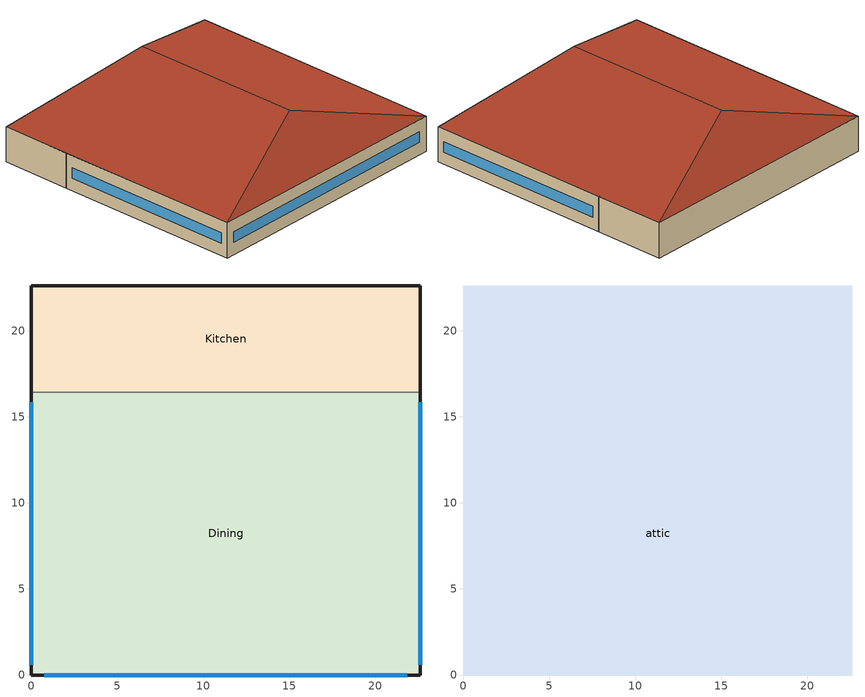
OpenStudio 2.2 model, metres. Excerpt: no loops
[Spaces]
Kitchen
 floor ground: 22.61,22.61 22.61,16.44 0,16.44 0,22.61 z0
 wall outside: 22.61,16.44 22.61,22.61 0,22.61 0,16.44 z0:3.05
 wall to Dining: 0,16.44 22.61,16.44 z0:3.05
Dining
 floor ground: 22.61,16.44 22.61,0 0,0 0,16.44 z0
 wall outside: 0,16.44 0,0 22.61,0 22.61,16.44 z0:3.05
 window: 0,15.84 0,0.6 / 22.61,0.6 22.61,15.84 / 0.75,0 21.86,0 z1.07:1.98
attic
 floor to Dining: 22.61,16.44 22.61,0 0,0 0,16.44 z3.05
 floor to Kitchen: 22.61,22.61 22.61,16.44 0,16.44 0,22.61 z3.05
 roof outside: 11.3,18.84,6.82 22.61,22.61,3.05 0,22.61,3.05; 11.3,3.77,6.82 0,0,3.05 22.61,0,3.05; 11.3,18.84,6.82 0,22.61,3.05 0,0,3.05 11.3,3.77,6.82; 11.3,3.77,6.82 22.61,0,3.05 22.61,22.61,3.05 11.3,18.84,6.82
[Schedule:Ruleset]
RestaurantSitDown BLDG_SWH_SCH: Default Day Schedule=RestaurantSitDown BLDG_SWH_SCH Default; Summer Design Day Schedule=RestaurantSitDown BLDG_SWH_SCH Summer Design Day; Winter Design Day Schedule=RestaurantSitDown BLDG_SWH_SCH Winter Design Day
[Schedule:Day]
Clothing Schedule Summer Clothes: 24, 0, 0.5
RestaurantSitDown BLDG_OCC_SCH Sat Day: 1, 0, 0.05, 6, 0, 0, 7, 0, 0.05, 9, 0, 0.5, 10, 0, 0.4, 11, 0, 0.2, 12, 0, 0.45, 14, 0, 0.5, 15, 0, 0.35, 18, 0, 0.3, 19, 0, 0.7, 20, 0, 0.9, 21, 0, 0.7, 22, 0, 0.65, 23, 0, 0.55, 24, 0, 0.35
RestaurantSitDown BLDG_OCC_SCH Wkdy Day: 1, 0, 0.05, 5, 0, 0, 6, 0, 0.05, 7, 0, 0.1, 10, 0, 0.4, 11, 0, 0.2, 12, 0, 0.5, 13, 0, 0.8, 14, 0, 0.7, 15, 0, 0.4, 16, 0, 0.2, 17, 0, 0.25, 18, 0, 0.5, 21, 0, 0.8, 22, 0, 0.5, 23, 0, 0.35, 24, 0, 0.2
RestaurantSitDown BLDG_LIGHT_DINING_SCH_2013 Sat Day: 1, 0, 0.1877, 6, 0, 0.15, 8, 0, 0.2816, 10, 0, 0.5631, 17, 0, 0.7509, 22, 0, 0.8447, 23, 0, 0.4693, 24, 0, 0.2816
RestaurantSitDown BLDG_LIGHT_DINING_SCH_2013 Wkdy Day: 1, 0, 0.1408, 5, 0, 0.15, 6, 0, 0.1877, 8, 0, 0.3754, 10, 0, 0.5631, 22, 0, 0.8447, 23, 0, 0.4693, 24, 0, 0.2816
RestaurantSitDown BLDG_EQUIP_SCH Default|Sat|Wkdy Day; RestaurantSitDown Rest_GAS_EQUIP_SCH Default|Sat|Wkdy Day: 1, 0, 0.03, 2, 0, 0.02, 3, 0, 0.03, 4, 0, 0.02, 5, 0, 0.05, 6, 0, 0.12, 7, 0, 0.13, 8, 0, 0.15, 9, 0, 0.18, 10, 0, 0.21, 11, 0, 0.26, 12, 0, 0.29, 13, 0, 0.27, 14, 0, 0.25, 16, 0, 0.23, 18, 0, 0.26, 19, 0, 0.24, 20, 0, 0.22, 21, 0, 0.2, 22, 0, 0.18, 23, 0, 0.09, 24, 0, 0.03
RestaurantSitDown INFIL_HALF_ON_SCH Default|WntrDsn|SmrDsn|Sat|Wkdy Day: 5, 0, 1, 24, 0, 0.5
RestaurantSitDown HTGSETP_SCH_NO_OPTIMUM Default|Sat|Wkdy Day: 4, 0, 15.6, 24, 0, 21
RestaurantSitDown CLGSETP_SCH_NO_OPTIMUM Default|Sat|Wkdy Day: 4, 0, 30, 24, 0, 24
RestaurantSitDown BLDG_LIGHT_KITCHEN_SCH_2010_2013 Sat Day: 1, 0, 0.16446, 6, 0, 0.15, 8, 0, 0.24669, 10, 0, 0.49338, 17, 0, 0.65784, 22, 0, 0.74007, 23, 0, 0.41115, 24, 0, 0.24669
RestaurantSitDown BLDG_LIGHT_KITCHEN_SCH_2010_2013 Wkdy Day: 1, 0, 0.123345, 5, 0, 0.15, 6, 0, 0.16446, 8, 0, 0.32892, 10, 0, 0.49338, 22, 0, 0.74007, 23, 0, 0.41115, 24, 0, 0.24669
RestaurantSitDown HTGSETP_KITCHEN_SCH_NO_OPTIMUM Default|Sat|Wkdy Day: 1, 0, 19, 4, 0, 15.6, 24, 0, 19
RestaurantSitDown CLGSETP_KITCHEN_SCH_NO_OPTIMUM Default|Sat|Wkdy Day: 1, 0, 26, 4, 0, 30, 24, 0, 26
RestaurantSitDown HVACOperationSchd Default|WntrDsn|SmrDsn|Sun|Wkdy Day; RestaurantSitDown Hours_of_operation Default|WntrDsn|SmrDsn|Sun|Wkdy Day: 1, 0, 1, 5, 0, 0, 24, 0, 1
RestaurantSitDown walkin_occ_lght_SCH Sat Day: 1, 0, 0.2, 6, 0, 0.15, 8, 0, 0.156, 10, 0, 0.312, 17, 0, 0.416, 22, 0, 0.468, 23, 0, 0.26, 24, 0, 0.156
RestaurantSitDown walkin_occ_lght_SCH Wkdy Day: 5, 0, 0.15, 6, 0, 0.104, 8, 0, 0.208, 10, 0, 0.312, 22, 0, 0.468, 23, 0, 0.26, 24, 0, 0.156
RestaurantSitDown Kitchen_Case:1_WALKINFREEZER_WalkInStockingSched WntrDsn|SmrDsn|Wknd|Mon|Wed|Thu Day: 4, 0, 0, 5, 0, 125, 6, 0, 117, 7, 0, 90, 19, 0, 0, 20, 0, 125, 21, 0, 117, 22, 0, 90, 24, 0, 0
Refrigeration Defrost Schedule Default 1: 23, 20, 0, 24, 0, 0
RestaurantSitDown Kitchen_Case:2_SELFCONTAINEDDISPLAYCASE_CaseStockingSched Default; RestaurantSitDown Kitchen_Case:2_SELFCONTAINEDDISPLAYCASE_CaseStockingSched Winter Design Day; RestaurantSitDown Kitchen_Case:2_SELFCONTAINEDDISPLAYCASE_CaseStockingSched Summer Design Day: 6, 0, 0, 7, 0, 50, 9, 0, 70, 10, 0, 80, 11, 0, 70, 13, 0, 50, 14, 0, 80, 15, 0, 90, 16, 0, 80, 24, 0, 0
RestaurantSitDown DOOR_INFIL_SCH Sat Day: 6, 0, 0, 7, 0, 0.144, 9, 0, 0.558, 10, 0, 0.462, 11, 0, 0.258, 12, 0, 0.462, 14, 0, 0.558, 15, 0, 0.462, 18, 0, 0.363, 19, 0, 0.74, 20, 0, 0.915, 21, 0, 0.74, 22, 0, 0.65, 23, 0, 0.558, 24, 0, 0.363
RestaurantSitDown DOOR_INFIL_SCH Wkdy Day: 6, 0, 0, 7, 0, 0.144, 10, 0, 0.462, 11, 0, 0.258, 12, 0, 0.558, 13, 0, 0.829, 14, 0, 0.74, 15, 0, 0.462, 16, 0, 0.258, 17, 0, 0.363, 18, 0, 0.558, 21, 0, 0.829, 22, 0, 0.558, 23, 0, 0.363, 24, 0, 0.258
Service Water Loop Temp - 140F Default: 24, 0, 60
Water Heater Ambient Temp Schedule - 70F Default; Water Heater Ambient Temp Schedule - 70F Default 1: 24, 0, 21.1111
Schedule Day 43: 24, 0, 0.2
Schedule Day 44: 24, 0, 0.05
Schedule Day 45: 24, 0, 49
RestaurantSitDown BLDG_SWH_SCH Default: 1, 0, 0.25, 6, 0, 0, 10, 0, 0.15, 12, 0, 0.5, 14, 0, 0.4, 17, 0, 0.3, 18, 0, 0.4, 20, 0, 0.5, 21, 0, 0.4, 22, 0, 0.5, 23, 0, 0.4, 24, 0, 0.2
RestaurantSitDown BLDG_SWH_SCH Summer Design Day; RestaurantSitDown BLDG_SWH_SCH SmrDsn|Wkdy Day: 1, 0, 0.2, 6, 0, 0, 7, 0, 0.15, 8, 0, 0.6, 9, 0, 0.55, 10, 0, 0.45, 11, 0, 0.4, 12, 0, 0.45, 13, 0, 0.4, 14, 0, 0.35, 17, 0, 0.3, 18, 0, 0.4, 19, 0, 0.55, 20, 0, 0.6, 21, 0, 0.5, 22, 0, 0.55, 23, 0, 0.45, 24, 0, 0.25
RestaurantSitDown BLDG_SWH_SCH Winter Design Day; RestaurantSitDown BLDG_SWH_SCH WntrDsn|Sat Day: 1, 0, 0.2, 6, 0, 0, 9, 0, 0.15, 10, 0, 0.5, 11, 0, 0.45, 13, 0, 0.5, 14, 0, 0.45, 16, 0, 0.4, 17, 0, 0.35, 18, 0, 0.4, 20, 0, 0.55, 21, 0, 0.5, 22, 0, 0.55, 23, 0, 0.4, 24, 0, 0.3
Service Water Booster Temp - 180.00000000000006F Default: 24, 0, 82.2222
Schedule Day 50: 24, 0, -9.1358
[Schedule:Rule] Schedule Ruleset=RestaurantSitDown BLDG_SWH_SCH; Date Specification Type=DateRange; Start Month=1; Start Day=1; End Month=12; End Day=31
Name | Rule Order | Day Schedule | Apply Monday | Apply Tuesday | Apply Wednesday | Apply Thursday | Apply Friday | Apply Saturday
Schedule Rule 23 | 1 | RestaurantSitDown BLDG_SWH_SCH SmrDsn|Wkdy Day | Yes | Yes | Yes | Yes | Yes
Schedule Rule 24 | 0 | RestaurantSitDown BLDG_SWH_SCH WntrDsn|Sat Day |  |  |  |  |  | Yes
